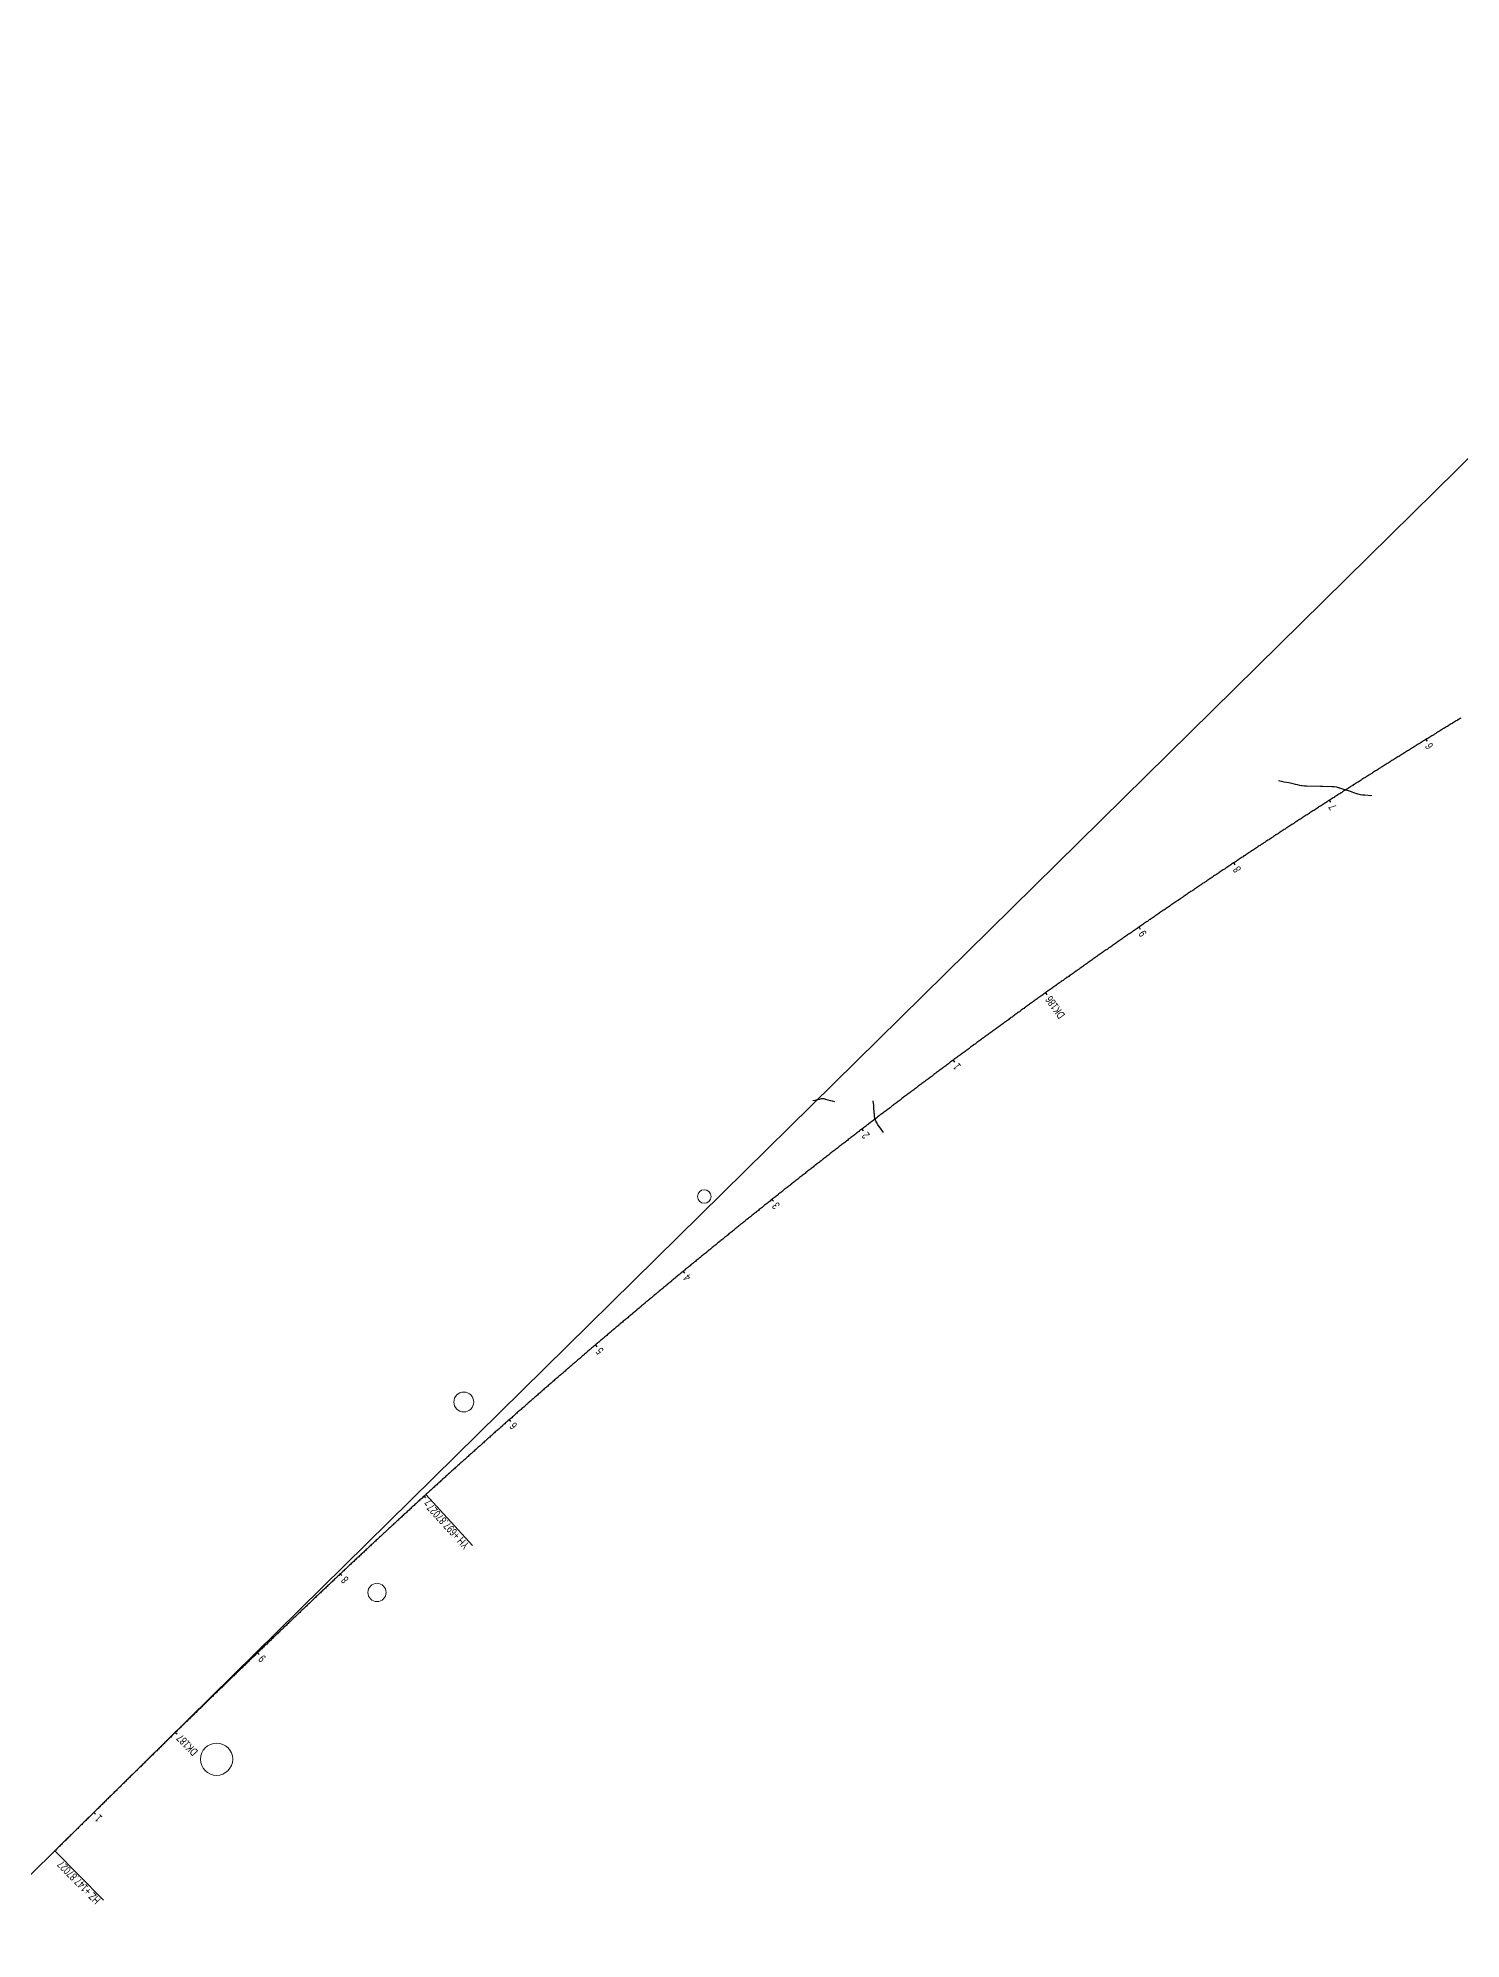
# Model space of a CAD drawing. Header units: millimetres. Extents: x 497834 to 621495, y 3353175 to 3430424.
# Drawn here: x 507447 to 508692, y 3361577 to 3363240 of the extents above; entities that cross this region are included whole.
import ezdxf

# ---------------------------------------------------------------- set-up
doc = ezdxf.new("R2010")
doc.units = ezdxf.units.MM
for name, color, linetype in [('DK改路中线', 7, 'Continuous'), ('dl6', 7, 'Continuous'), ('房屋圆', 7, 'Continuous'), ('沪乍杭打线-0.0-200.8段-施工系转设计系成果-2000坐标系-左线_中线_交点', 7, 'Continuous'), ('沪乍杭打线-0.0-200.8段-施工系转设计系成果-2000坐标系-左线_五大桩', 7, 'Continuous'), ('沪乍杭打线-0.0-200.8段-施工系转设计系成果-2000坐标系-左线_里程', 7, 'Continuous')]:
    doc.layers.add(name, color=color, linetype=linetype)
doc.styles.add('PM_LC', font='slromans.shx', dxfattribs={"width": 0.75, "bigfont": 'hztxt.shx'})
doc.styles.add('PM_QX', font='slromans.shx', dxfattribs={"width": 0.75, "bigfont": 'hztxt.shx'})

msp = doc.modelspace()

# ---------------------------------------------------------------- linework, layer by layer
at = {"layer": 'DK改路中线', "color": 3, "linetype": 'Continuous', "ltscale": 2, "flags": 128}
for points in [[(508613.8, 3362577), (508607.8, 3362577.6), (508606.1, 3362577.8, -0.056064), (508605.9, 3362577.8), (508603.9, 3362578.1), (508601.9, 3362578.6), (508601.7, 3362578.7), (508600, 3362579.2), (508598.1, 3362579.8), (508596.2, 3362580.5), (508594.3, 3362581.1), (508588.6, 3362583), (508586.7, 3362583.6), (508585.8, 3362583.9, 0.072462), (508584.8, 3362584.2), (508582.9, 3362584.6), (508580.9, 3362584.9), (508580.1, 3362584.9), (508578.9, 3362584.9), (508570.9, 3362585.2), (508568.9, 3362585.2), (508556.9, 3362585.6), (508555.9, 3362585.6, -0.044891), (508554.9, 3362585.6), (508552.9, 3362585.9), (508552.3, 3362586), (508551, 3362586.3), (508549, 3362586.7), (508547.1, 3362587.1), (508545.1, 3362587.5), (508541.2, 3362588.4), (508539.2, 3362588.8), (508537.3, 3362589.2), (508535.3, 3362589.6), (508533.4, 3362590), (508532.3, 3362590.2)], [(508144.1, 3362309.4), (508142.2, 3362309.9), (508140.3, 3362310.4), (508138.4, 3362311), (508136.4, 3362311.5), (508136.1, 3362311.6, 0.120936), (508134.5, 3362311.9), (508132.5, 3362311.9), (508131.3, 3362311.7), (508130.5, 3362311.5), (508126.6, 3362310.7), (508124.9, 3362310.3)], [(508186.8, 3362282.6), (508183.3, 3362287.5), (508182.2, 3362289.1), (508181.6, 3362290, -0.134872), (508181.1, 3362290.8), (508180.1, 3362292.5), (508179.4, 3362294.4), (508179, 3362296.3), (508178.9, 3362297.4), (508178.8, 3362298.3), (508178.6, 3362300.3), (508178.3, 3362304.3), (508178.2, 3362306.3), (508178, 3362308.3), (508177.8, 3362310.3), (508177.8, 3362310.4)]]:
    msp.add_lwpolyline(points, format="xyb", dxfattribs=at)
at = {"layer": 'dl6', "color": 3, "linetype": 'Continuous', "ltscale": 2, "flags": 128}
msp.add_lwpolyline([(508691.9, 3362645.2), (508691.1, 3362644.7), (508690.2, 3362644.2), (508689.4, 3362643.7), (508688.5, 3362643.2), (508688.5, 3362643.1), (508687.7, 3362642.6), (508686.8, 3362642.1), (508686, 3362641.6), (508685.1, 3362641.1), (508684.3, 3362640.6), (508684.2, 3362640.5), (508683.4, 3362640), (508682.6, 3362639.5), (508681.7, 3362639), (508680.8, 3362638.5), (508680, 3362637.9), (508679.9, 3362637.9), (508679.1, 3362637.4), (508678.3, 3362636.9), (508677.4, 3362636.4), (508676.6, 3362635.9), (508675.7, 3362635.3), (508675.7, 3362635.3), (508674.9, 3362634.8), (508674, 3362634.3), (508673.2, 3362633.8), (508672.3, 3362633.2), (508671.5, 3362632.7), (508671.4, 3362632.7), (508670.6, 3362632.2), (508669.8, 3362631.7), (508668.9, 3362631.1), (508668.1, 3362630.6), (508667.2, 3362630.1), (508667.2, 3362630), (508666.4, 3362629.6), (508665.5, 3362629), (508664.7, 3362628.5), (508663.8, 3362628), (508663, 3362627.5), (508662.9, 3362627.4), (508662.1, 3362626.9), (508661.3, 3362626.4), (508660.4, 3362625.9), (508659.6, 3362625.4), (508658.7, 3362624.8), (508658.6, 3362624.8), (508657.9, 3362624.3), (508657, 3362623.8), (508656.2, 3362623.3), (508655.3, 3362622.7), (508654.5, 3362622.2), (508654.4, 3362622.2), (508653.6, 3362621.7), (508652.8, 3362621.1), (508651.9, 3362620.6), (508651.1, 3362620.1), (508650.2, 3362619.6), (508650.1, 3362619.5), (508649.4, 3362619), (508648.5, 3362618.5), (508647.7, 3362618), (508646.8, 3362617.4), (508646, 3362616.9), (508645.9, 3362616.9), (508645.1, 3362616.4), (508644.3, 3362615.9), (508643.4, 3362615.3), (508642.6, 3362614.8), (508641.7, 3362614.3), (508641.7, 3362614.2), (508640.9, 3362613.7), (508640, 3362613.2), (508639.2, 3362612.7), (508638.3, 3362612.2), (508637.5, 3362611.6), (508637.4, 3362611.6), (508636.6, 3362611.1), (508635.8, 3362610.6), (508634.9, 3362610), (508634.1, 3362609.5), (508633.2, 3362609), (508633.2, 3362608.9), (508632.4, 3362608.4), (508631.5, 3362607.9), (508630.7, 3362607.4), (508629.9, 3362606.9), (508629, 3362606.3), (508628.9, 3362606.3), (508628.2, 3362605.8), (508627.3, 3362605.3), (508626.5, 3362604.7), (508625.6, 3362604.2), (508624.8, 3362603.7), (508624.7, 3362603.6), (508623.9, 3362603.1), (508623.1, 3362602.6), (508622.2, 3362602.1), (508621.4, 3362601.5), (508620.5, 3362601), (508620.5, 3362601), (508619.7, 3362600.5), (508618.8, 3362599.9), (508618, 3362599.4), (508617.2, 3362598.9), (508616.3, 3362598.3), (508616.2, 3362598.3), (508615.5, 3362597.8), (508614.6, 3362597.3), (508613.8, 3362596.7), (508612.9, 3362596.2), (508612.1, 3362595.7), (508612, 3362595.6), (508611.2, 3362595.1), (508610.4, 3362594.6), (508609.5, 3362594.1), (508608.7, 3362593.5), (508607.9, 3362593), (508607.8, 3362593), (508607, 3362592.5), (508606.2, 3362591.9), (508605.3, 3362591.4), (508604.5, 3362590.9), (508603.6, 3362590.3), (508603.6, 3362590.3), (508602.8, 3362589.8), (508601.9, 3362589.2), (508601.1, 3362588.7), (508600.3, 3362588.2), (508599.4, 3362587.6), (508599.3, 3362587.6), (508598.6, 3362587.1), (508597.7, 3362586.6), (508596.9, 3362586), (508596, 3362585.5), (508595.2, 3362585), (508595.1, 3362584.9), (508594.3, 3362584.4), (508593.5, 3362583.9), (508592.7, 3362583.3), (508591.8, 3362582.8), (508591, 3362582.3), (508590.9, 3362582.2), (508590.1, 3362581.7), (508589.3, 3362581.2), (508588.4, 3362580.7), (508587.6, 3362580.1), (508586.8, 3362579.6), (508586.7, 3362579.5), (508585.9, 3362579), (508585.1, 3362578.5), (508584.2, 3362578), (508583.4, 3362577.4), (508582.5, 3362576.9), (508582.5, 3362576.8), (508581.7, 3362576.3), (508580.9, 3362575.8), (508580, 3362575.3), (508579.2, 3362574.7), (508578.3, 3362574.2), (508578.3, 3362574.1), (508577.5, 3362573.6), (508576.7, 3362573.1), (508575.8, 3362572.6), (508575, 3362572), (508574.1, 3362571.5), (508574.1, 3362571.4), (508573.3, 3362570.9), (508572.4, 3362570.4), (508571.6, 3362569.9), (508570.8, 3362569.3), (508569.9, 3362568.8), (508569.9, 3362568.7), (508569.1, 3362568.2), (508568.2, 3362567.7), (508567.4, 3362567.2), (508566.6, 3362566.6), (508565.7, 3362566.1), (508565.7, 3362566), (508564.9, 3362565.5), (508564, 3362565), (508563.2, 3362564.4), (508562.4, 3362563.9), (508561.5, 3362563.4), (508561.5, 3362563.3), (508560.7, 3362562.8), (508559.8, 3362562.3), (508559, 3362561.7), (508558.2, 3362561.2), (508557.3, 3362560.6), (508557.3, 3362560.6), (508556.5, 3362560.1), (508555.6, 3362559.6), (508554.8, 3362559), (508554, 3362558.5), (508553.1, 3362557.9), (508553.1, 3362557.9), (508552.3, 3362557.4), (508551.4, 3362556.8), (508550.6, 3362556.3), (508549.8, 3362555.7), (508548.9, 3362555.2), (508548.9, 3362555.2), (508548.1, 3362554.7), (508547.3, 3362554.1), (508546.4, 3362553.6), (508545.6, 3362553), (508544.7, 3362552.5), (508544.7, 3362552.4), (508543.9, 3362551.9), (508543.1, 3362551.4), (508542.2, 3362550.8), (508541.4, 3362550.3), (508540.6, 3362549.7), (508540.5, 3362549.7), (508539.7, 3362549.2), (508538.9, 3362548.7), (508538, 3362548.1), (508537.2, 3362547.6), (508536.4, 3362547), (508536.3, 3362547), (508535.5, 3362546.5), (508534.7, 3362545.9), (508533.9, 3362545.4), (508533, 3362544.8), (508532.2, 3362544.3), (508532.1, 3362544.2), (508531.3, 3362543.7), (508530.5, 3362543.2), (508529.7, 3362542.6), (508528.8, 3362542.1), (508528, 3362541.5), (508527.9, 3362541.5), (508527.2, 3362541), (508526.3, 3362540.4), (508525.5, 3362539.9), (508524.7, 3362539.3), (508523.8, 3362538.8), (508523.8, 3362538.7), (508523, 3362538.2), (508522.1, 3362537.7), (508521.3, 3362537.1), (508520.5, 3362536.6), (508519.6, 3362536), (508519.6, 3362536), (508518.8, 3362535.5), (508518, 3362534.9), (508517.1, 3362534.4), (508516.3, 3362533.8), (508515.5, 3362533.3), (508515.4, 3362533.3), (508514.6, 3362532.7), (508513.8, 3362532.2), (508513, 3362531.6), (508512.1, 3362531.1), (508511.3, 3362530.5), (508511.2, 3362530.5), (508510.5, 3362530), (508509.6, 3362529.4), (508508.8, 3362528.9), (508508, 3362528.3), (508507.1, 3362527.8), (508507.1, 3362527.7), (508506.3, 3362527.2), (508505.5, 3362526.7), (508504.6, 3362526.1), (508503.8, 3362525.6), (508503, 3362525), (508502.9, 3362525), (508502.1, 3362524.5), (508501.3, 3362523.9), (508500.5, 3362523.4), (508499.6, 3362522.8), (508498.8, 3362522.3), (508498.7, 3362522.2), (508498, 3362521.7), (508497.1, 3362521.1), (508496.3, 3362520.6), (508495.5, 3362520), (508494.6, 3362519.5), (508494.6, 3362519.4), (508493.8, 3362518.9), (508493, 3362518.4), (508492.1, 3362517.8), (508491.3, 3362517.3), (508490.5, 3362516.7), (508490.4, 3362516.7), (508489.6, 3362516.2), (508488.8, 3362515.6), (508488, 3362515), (508487.1, 3362514.5), (508486.3, 3362513.9), (508486.2, 3362513.9), (508485.5, 3362513.4), (508484.6, 3362512.8), (508483.8, 3362512.3), (508483, 3362511.7), (508482.1, 3362511.2), (508482.1, 3362511.1), (508481.3, 3362510.6), (508480.5, 3362510), (508479.7, 3362509.5), (508478.8, 3362508.9), (508478, 3362508.4), (508477.9, 3362508.3), (508477.2, 3362507.8), (508476.3, 3362507.3), (508475.5, 3362506.7), (508474.7, 3362506.1), (508473.8, 3362505.6), (508473.8, 3362505.5), (508473, 3362505), (508472.2, 3362504.5), (508471.4, 3362503.9), (508470.5, 3362503.4), (508469.7, 3362502.8), (508469.6, 3362502.8), (508468.9, 3362502.2), (508468, 3362501.7), (508467.2, 3362501.1), (508466.4, 3362500.6), (508465.5, 3362500), (508465.5, 3362500), (508464.7, 3362499.4), (508463.9, 3362498.9), (508463.1, 3362498.3), (508462.2, 3362497.8), (508461.4, 3362497.2), (508461.3, 3362497.2), (508460.6, 3362496.6), (508459.7, 3362496.1), (508458.9, 3362495.5), (508458.1, 3362495), (508457.3, 3362494.4), (508457.2, 3362494.4), (508456.4, 3362493.8), (508455.6, 3362493.3), (508454.8, 3362492.7), (508453.9, 3362492.2), (508453.1, 3362491.6), (508453.1, 3362491.6), (508452.3, 3362491), (508451.5, 3362490.5), (508450.6, 3362489.9), (508449.8, 3362489.4), (508449, 3362488.8), (508448.9, 3362488.8), (508448.2, 3362488.2), (508447.3, 3362487.7), (508446.5, 3362487.1), (508445.7, 3362486.5), (508444.8, 3362486), (508444.8, 3362485.9), (508444, 3362485.4), (508443.2, 3362484.9), (508442.4, 3362484.3), (508441.5, 3362483.7), (508440.7, 3362483.2), (508440.7, 3362483.1), (508439.9, 3362482.6), (508439.1, 3362482), (508438.2, 3362481.5), (508437.4, 3362480.9), (508436.6, 3362480.4), (508436.5, 3362480.3), (508435.8, 3362479.8), (508434.9, 3362479.2), (508434.1, 3362478.7), (508433.3, 3362478.1), (508432.5, 3362477.5), (508432.4, 3362477.5), (508431.6, 3362477), (508430.8, 3362476.4), (508430, 3362475.8), (508429.2, 3362475.3), (508428.3, 3362474.7), (508428.3, 3362474.7), (508427.5, 3362474.1), (508426.7, 3362473.6), (508425.9, 3362473), (508425, 3362472.4), (508424.2, 3362471.9), (508424.1, 3362471.8), (508423.4, 3362471.3), (508422.6, 3362470.7), (508421.7, 3362470.2), (508420.9, 3362469.6), (508420.1, 3362469), (508420, 3362469), (508419.3, 3362468.5), (508418.4, 3362467.9), (508417.6, 3362467.3), (508416.8, 3362466.8), (508416, 3362466.2), (508415.9, 3362466.2), (508415.1, 3362465.6), (508414.3, 3362465.1), (508413.5, 3362464.5), (508412.7, 3362463.9), (508411.9, 3362463.4), (508411.8, 3362463.3), (508411, 3362462.8), (508410.2, 3362462.2), (508409.4, 3362461.7), (508408.6, 3362461.1), (508407.7, 3362460.5), (508407.7, 3362460.5), (508406.9, 3362460), (508406.1, 3362459.4), (508405.3, 3362458.8), (508404.5, 3362458.3), (508403.6, 3362457.7), (508403.6, 3362457.6), (508402.8, 3362457.1), (508402, 3362456.5), (508401.2, 3362456), (508400.3, 3362455.4), (508399.5, 3362454.8), (508399.5, 3362454.8), (508398.7, 3362454.3), (508397.9, 3362453.7), (508397.1, 3362453.1), (508396.2, 3362452.6), (508395.4, 3362452), (508395.4, 3362451.9), (508394.6, 3362451.4), (508393.8, 3362450.8), (508393, 3362450.3), (508392.1, 3362449.7), (508391.3, 3362449.1), (508391.2, 3362449.1), (508390.5, 3362448.6), (508389.7, 3362448), (508388.9, 3362447.4), (508388, 3362446.8), (508387.2, 3362446.3), (508387.1, 3362446.2), (508386.4, 3362445.7), (508385.6, 3362445.1), (508384.8, 3362444.5), (508383.9, 3362444), (508383.1, 3362443.4), (508383, 3362443.4), (508382.3, 3362442.8), (508381.5, 3362442.3), (508380.7, 3362441.7), (508379.8, 3362441.1), (508379, 3362440.5), (508379, 3362440.5), (508378.2, 3362440), (508377.4, 3362439.4), (508376.6, 3362438.8), (508375.7, 3362438.2), (508374.9, 3362437.7), (508374.9, 3362437.6), (508374.1, 3362437.1), (508373.3, 3362436.5), (508372.5, 3362435.9), (508371.6, 3362435.4), (508370.8, 3362434.8), (508370.8, 3362434.7), (508370, 3362434.2), (508369.2, 3362433.6), (508368.4, 3362433.1), (508367.6, 3362432.5), (508366.7, 3362431.9), (508366.7, 3362431.9), (508365.9, 3362431.3), (508365.1, 3362430.8), (508364.3, 3362430.2), (508363.5, 3362429.6), (508362.7, 3362429), (508362.6, 3362429), (508361.8, 3362428.5), (508361, 3362427.9), (508360.2, 3362427.3), (508359.4, 3362426.7), (508358.6, 3362426.1), (508358.5, 3362426.1), (508357.8, 3362425.6), (508356.9, 3362425), (508356.1, 3362424.4), (508355.3, 3362423.8), (508354.5, 3362423.3), (508354.4, 3362423.2), (508353.7, 3362422.7), (508352.9, 3362422.1), (508352, 3362421.5), (508351.2, 3362420.9), (508350.4, 3362420.4), (508350.3, 3362420.3), (508349.6, 3362419.8), (508348.8, 3362419.2), (508348, 3362418.6), (508347.1, 3362418.1), (508346.3, 3362417.5), (508346.3, 3362417.4), (508345.5, 3362416.9), (508344.7, 3362416.3), (508343.9, 3362415.7), (508343.1, 3362415.2), (508342.3, 3362414.6), (508342.2, 3362414.5), (508341.4, 3362414), (508340.6, 3362413.4), (508339.8, 3362412.8), (508339, 3362412.3), (508338.2, 3362411.7), (508338.1, 3362411.6), (508337.4, 3362411.1), (508336.6, 3362410.5), (508335.7, 3362409.9), (508334.9, 3362409.4), (508334.1, 3362408.8), (508334.1, 3362408.7), (508333.3, 3362408.2), (508332.5, 3362407.6), (508331.7, 3362407), (508330.9, 3362406.4), (508330, 3362405.9), (508330, 3362405.8), (508329.2, 3362405.3), (508328.4, 3362404.7), (508327.6, 3362404.1), (508326.8, 3362403.5), (508326, 3362403), (508325.9, 3362402.9), (508325.2, 3362402.4), (508324.4, 3362401.8), (508323.5, 3362401.2), (508322.7, 3362400.6), (508321.9, 3362400), (508321.9, 3362400), (508321.1, 3362399.5), (508320.3, 3362398.9), (508319.5, 3362398.3), (508318.7, 3362397.7), (508317.9, 3362397.1), (508317.8, 3362397.1), (508317, 3362396.5), (508316.2, 3362395.9), (508315.4, 3362395.4), (508314.6, 3362394.8), (508313.8, 3362394.2), (508313.7, 3362394.2), (508313, 3362393.6), (508312.2, 3362393), (508311.4, 3362392.4), (508310.6, 3362391.9), (508309.7, 3362391.3), (508309.7, 3362391.2), (508308.9, 3362390.7), (508308.1, 3362390.1), (508307.3, 3362389.5), (508306.5, 3362388.9), (508305.7, 3362388.3), (508305.6, 3362388.3), (508304.9, 3362387.8), (508304.1, 3362387.2), (508303.3, 3362386.6), (508302.5, 3362386), (508301.6, 3362385.4), (508301.6, 3362385.4), (508300.8, 3362384.8), (508300, 3362384.2), (508299.2, 3362383.6), (508298.4, 3362383.1), (508297.6, 3362382.5), (508297.5, 3362382.4), (508296.8, 3362381.9), (508296, 3362381.3), (508295.2, 3362380.7), (508294.4, 3362380.1), (508293.6, 3362379.5), (508293.5, 3362379.5), (508292.7, 3362378.9), (508291.9, 3362378.4), (508291.1, 3362377.8), (508290.3, 3362377.2), (508289.5, 3362376.6), (508289.4, 3362376.5), (508288.7, 3362376), (508287.9, 3362375.4), (508287.1, 3362374.8), (508286.3, 3362374.2), (508285.5, 3362373.6), (508285.4, 3362373.6), (508284.7, 3362373.1), (508283.9, 3362372.5), (508283, 3362371.9), (508282.2, 3362371.3), (508281.4, 3362370.7), (508281.4, 3362370.7), (508280.6, 3362370.1), (508279.8, 3362369.5), (508279, 3362368.9), (508278.2, 3362368.3), (508277.4, 3362367.7), (508277.3, 3362367.7), (508276.6, 3362367.2), (508275.8, 3362366.6), (508275, 3362366), (508274.2, 3362365.4), (508273.4, 3362364.8), (508273.3, 3362364.7), (508272.6, 3362364.2), (508271.8, 3362363.6), (508270.9, 3362363), (508270.1, 3362362.4), (508269.3, 3362361.8), (508269.3, 3362361.8), (508268.5, 3362361.2), (508267.7, 3362360.6), (508266.9, 3362360), (508266.1, 3362359.5), (508265.3, 3362358.9), (508265.2, 3362358.8), (508264.5, 3362358.3), (508263.7, 3362357.7), (508262.9, 3362357.1), (508262.1, 3362356.5), (508261.3, 3362355.9), (508261.2, 3362355.9), (508260.5, 3362355.3), (508259.7, 3362354.7), (508258.9, 3362354.1), (508258.1, 3362353.5), (508257.3, 3362352.9), (508257.2, 3362352.9), (508256.5, 3362352.3), (508255.7, 3362351.7), (508254.8, 3362351.1), (508254, 3362350.5), (508253.2, 3362350), (508253.2, 3362349.9), (508252.4, 3362349.4), (508251.6, 3362348.8), (508250.8, 3362348.2), (508250, 3362347.6), (508249.2, 3362347), (508249.2, 3362346.9), (508248.4, 3362346.4), (508247.6, 3362345.8), (508246.8, 3362345.2), (508246, 3362344.6), (508245.2, 3362344), (508245.1, 3362344), (508244.4, 3362343.4), (508243.6, 3362342.8), (508242.8, 3362342.2), (508242, 3362341.6), (508241.2, 3362341), (508241.1, 3362341), (508240.4, 3362340.4), (508239.6, 3362339.8), (508238.8, 3362339.2), (508238, 3362338.6), (508237.2, 3362338), (508237.1, 3362338), (508236.4, 3362337.4), (508235.6, 3362336.8), (508234.8, 3362336.2), (508234, 3362335.6), (508233.2, 3362335), (508233.1, 3362335), (508232.4, 3362334.4), (508231.6, 3362333.8), (508230.8, 3362333.2), (508230, 3362332.6), (508229.2, 3362332), (508229.1, 3362332), (508228.4, 3362331.4), (508227.6, 3362330.8), (508226.8, 3362330.2), (508226, 3362329.6), (508225.2, 3362329), (508225.1, 3362329), (508224.4, 3362328.4), (508223.6, 3362327.8), (508222.8, 3362327.2), (508222, 3362326.6), (508221.2, 3362326), (508221.1, 3362326), (508220.4, 3362325.4), (508219.6, 3362324.8), (508218.8, 3362324.2), (508218, 3362323.6), (508217.2, 3362323), (508217.1, 3362323), (508216.4, 3362322.4), (508215.6, 3362321.8), (508214.8, 3362321.2), (508214, 3362320.6), (508213.2, 3362320), (508213.1, 3362320), (508212.4, 3362319.4), (508211.6, 3362318.8), (508210.8, 3362318.2), (508210, 3362317.6), (508209.2, 3362317), (508209.1, 3362317), (508208.4, 3362316.4), (508207.6, 3362315.8), (508206.8, 3362315.2), (508206, 3362314.6), (508205.2, 3362314), (508205.1, 3362314), (508204.4, 3362313.4), (508203.6, 3362312.8), (508202.8, 3362312.2), (508202, 3362311.6), (508201.2, 3362311), (508201.2, 3362310.9), (508200.4, 3362310.4), (508199.6, 3362309.8), (508198.8, 3362309.2), (508198, 3362308.6), (508197.2, 3362308), (508197.2, 3362307.9), (508196.4, 3362307.4), (508195.6, 3362306.8), (508194.8, 3362306.2), (508194, 3362305.6), (508193.2, 3362304.9), (508193.2, 3362304.9), (508192.5, 3362304.3), (508191.7, 3362303.7), (508190.9, 3362303.1), (508190.1, 3362302.5), (508189.3, 3362301.9), (508189.2, 3362301.9), (508188.5, 3362301.3), (508187.7, 3362300.7), (508186.9, 3362300.1), (508186.1, 3362299.5), (508185.3, 3362298.9), (508185.2, 3362298.8), (508184.5, 3362298.3), (508183.7, 3362297.7), (508182.9, 3362297.1), (508182.1, 3362296.5), (508181.3, 3362295.9), (508181.3, 3362295.8), (508180.5, 3362295.2), (508179.7, 3362294.6), (508178.9, 3362294), (508178.1, 3362293.4), (508177.3, 3362292.8), (508177.3, 3362292.8), (508176.6, 3362292.2), (508175.8, 3362291.6), (508175, 3362291), (508174.2, 3362290.4), (508173.4, 3362289.8), (508173.3, 3362289.7), (508172.6, 3362289.2), (508171.8, 3362288.6), (508171, 3362287.9), (508170.2, 3362287.3), (508169.4, 3362286.7), (508169.4, 3362286.7), (508168.6, 3362286.1), (508167.8, 3362285.5), (508167, 3362284.9), (508166.2, 3362284.3), (508165.4, 3362283.7), (508165.4, 3362283.6), (508164.7, 3362283.1), (508163.9, 3362282.5), (508163.1, 3362281.9), (508162.3, 3362281.2), (508161.5, 3362280.6), (508161.4, 3362280.6), (508160.7, 3362280), (508159.9, 3362279.4), (508159.1, 3362278.8), (508158.3, 3362278.2), (508157.5, 3362277.6), (508157.5, 3362277.5), (508156.7, 3362277), (508155.9, 3362276.4), (508155.2, 3362275.7), (508154.4, 3362275.1), (508153.6, 3362274.5), (508153.5, 3362274.5), (508152.8, 3362273.9), (508152, 3362273.3), (508151.2, 3362272.7), (508150.4, 3362272.1), (508149.6, 3362271.5), (508149.6, 3362271.4), (508148.8, 3362270.8), (508148, 3362270.2), (508147.2, 3362269.6), (508146.5, 3362269), (508145.7, 3362268.4), (508145.6, 3362268.3), (508144.9, 3362267.8), (508144.1, 3362267.2), (508143.3, 3362266.6), (508142.5, 3362265.9), (508141.7, 3362265.3), (508141.7, 3362265.3), (508140.9, 3362264.7), (508140.1, 3362264.1), (508139.4, 3362263.5), (508138.6, 3362262.9), (508137.8, 3362262.3), (508137.7, 3362262.2), (508137, 3362261.6), (508136.2, 3362261), (508135.4, 3362260.4), (508134.6, 3362259.8), (508133.8, 3362259.2), (508133.8, 3362259.1), (508133, 3362258.6), (508132.3, 3362257.9), (508131.5, 3362257.3), (508130.7, 3362256.7), (508129.9, 3362256.1), (508129.8, 3362256.1), (508129.1, 3362255.5), (508128.3, 3362254.9), (508127.5, 3362254.3), (508126.7, 3362253.6), (508126, 3362253), (508125.9, 3362253), (508125.2, 3362252.4), (508124.4, 3362251.8), (508123.6, 3362251.2), (508122.8, 3362250.6), (508122, 3362249.9), (508122, 3362249.9), (508121.2, 3362249.3), (508120.4, 3362248.7), (508119.7, 3362248.1), (508118.9, 3362247.5), (508118.1, 3362246.8), (508118, 3362246.8), (508117.3, 3362246.2), (508116.5, 3362245.6), (508115.7, 3362245), (508114.9, 3362244.4), (508114.2, 3362243.8), (508114.1, 3362243.7), (508113.4, 3362243.1), (508112.6, 3362242.5), (508111.8, 3362241.9), (508111, 3362241.3), (508110.2, 3362240.7), (508110.2, 3362240.6), (508109.4, 3362240), (508108.7, 3362239.4), (508107.9, 3362238.8), (508107.1, 3362238.2), (508106.3, 3362237.6), (508106.2, 3362237.5), (508105.5, 3362236.9), (508104.7, 3362236.3), (508103.9, 3362235.7), (508103.2, 3362235.1), (508102.4, 3362234.5), (508102.3, 3362234.4), (508101.6, 3362233.8), (508100.8, 3362233.2), (508100, 3362232.6), (508099.2, 3362232), (508098.5, 3362231.4), (508098.4, 3362231.3), (508097.7, 3362230.7), (508096.9, 3362230.1), (508096.1, 3362229.5), (508095.3, 3362228.9), (508094.5, 3362228.3), (508094.5, 3362228.2), (508093.8, 3362227.6), (508093, 3362227), (508092.2, 3362226.4), (508091.4, 3362225.8), (508090.6, 3362225.1), (508090.6, 3362225.1), (508089.8, 3362224.5), (508089.1, 3362223.9), (508088.3, 3362223.3), (508087.5, 3362222.6), (508086.7, 3362222), (508086.7, 3362222), (508085.9, 3362221.4), (508085.2, 3362220.8), (508084.4, 3362220.2), (508083.6, 3362219.5), (508082.8, 3362218.9), (508082.8, 3362218.9), (508082, 3362218.3), (508081.2, 3362217.7), (508080.5, 3362217), (508079.7, 3362216.4), (508078.9, 3362215.8), (508078.8, 3362215.7), (508078.1, 3362215.2), (508077.3, 3362214.5), (508076.6, 3362213.9), (508075.8, 3362213.3), (508075, 3362212.7), (508074.9, 3362212.6), (508074.2, 3362212), (508073.4, 3362211.4), (508072.7, 3362210.8), (508071.9, 3362210.2), (508071.1, 3362209.5), (508071, 3362209.5), (508070.3, 3362208.9), (508069.5, 3362208.3), (508068.8, 3362207.7), (508068, 3362207), (508067.2, 3362206.4), (508067.1, 3362206.4), (508066.4, 3362205.8), (508065.6, 3362205.1), (508064.9, 3362204.5), (508064.1, 3362203.9), (508063.3, 3362203.3), (508063.2, 3362203.2), (508062.5, 3362202.6), (508061.7, 3362202), (508061, 3362201.4), (508060.2, 3362200.8), (508059.4, 3362200.1), (508059.4, 3362200.1), (508058.6, 3362199.5), (508057.9, 3362198.9), (508057.1, 3362198.2), (508056.3, 3362197.6), (508055.5, 3362197), (508055.5, 3362196.9), (508054.7, 3362196.4), (508054, 3362195.7), (508053.2, 3362195.1), (508052.4, 3362194.5), (508051.6, 3362193.8), (508051.6, 3362193.8), (508050.9, 3362193.2), (508050.1, 3362192.6), (508049.3, 3362192), (508048.5, 3362191.3), (508047.8, 3362190.7), (508047.7, 3362190.7), (508047, 3362190.1), (508046.2, 3362189.4), (508045.4, 3362188.8), (508044.6, 3362188.2), (508043.9, 3362187.5), (508043.8, 3362187.5), (508043.1, 3362186.9), (508042.3, 3362186.3), (508041.5, 3362185.7), (508040.8, 3362185), (508040, 3362184.4), (508039.9, 3362184.3), (508039.2, 3362183.8), (508038.4, 3362183.1), (508037.7, 3362182.5), (508036.9, 3362181.9), (508036.1, 3362181.2), (508036.1, 3362181.2), (508035.3, 3362180.6), (508034.6, 3362180), (508033.8, 3362179.3), (508033, 3362178.7), (508032.2, 3362178.1), (508032.2, 3362178), (508031.5, 3362177.4), (508030.7, 3362176.8), (508029.9, 3362176.2), (508029.1, 3362175.5), (508028.4, 3362174.9), (508028.3, 3362174.9), (508027.6, 3362174.3), (508026.8, 3362173.6), (508026, 3362173), (508025.3, 3362172.4), (508024.5, 3362171.7), (508024.4, 3362171.7), (508023.7, 3362171.1), (508023, 3362170.5), (508022.2, 3362169.8), (508021.4, 3362169.2), (508020.6, 3362168.6), (508020.6, 3362168.5), (508019.9, 3362167.9), (508019.1, 3362167.3), (508018.3, 3362166.7), (508017.5, 3362166), (508016.8, 3362165.4), (508016.7, 3362165.4), (508016, 3362164.8), (508015.2, 3362164.1), (508014.5, 3362163.5), (508013.7, 3362162.9), (508012.9, 3362162.2), (508012.8, 3362162.2), (508012.1, 3362161.6), (508011.4, 3362160.9), (508010.6, 3362160.3), (508009.8, 3362159.7), (508009, 3362159), (508009, 3362159), (508008.3, 3362158.4), (508007.5, 3362157.8), (508006.7, 3362157.1), (508006, 3362156.5), (508005.2, 3362155.9), (508005.1, 3362155.8), (508004.4, 3362155.2), (508003.7, 3362154.6), (508002.9, 3362153.9), (508002.1, 3362153.3), (508001.3, 3362152.7), (508001.3, 3362152.6), (508000.6, 3362152), (507999.8, 3362151.4), (507999, 3362150.8), (507998.3, 3362150.1), (507997.5, 3362149.5), (507997.4, 3362149.4), (507996.7, 3362148.8), (507996, 3362148.2), (507995.2, 3362147.6), (507994.4, 3362146.9), (507993.6, 3362146.3), (507993.6, 3362146.2), (507992.9, 3362145.6), (507992.1, 3362145), (507991.3, 3362144.4), (507990.6, 3362143.7), (507989.8, 3362143.1), (507989.7, 3362143), (507989, 3362142.5), (507988.3, 3362141.8), (507987.5, 3362141.2), (507986.7, 3362140.5), (507986, 3362139.9), (507985.9, 3362139.8), (507985.2, 3362139.3), (507984.4, 3362138.6), (507983.7, 3362138), (507982.9, 3362137.3), (507982.1, 3362136.7), (507982.1, 3362136.6), (507981.3, 3362136), (507980.6, 3362135.4), (507979.8, 3362134.8), (507979, 3362134.1), (507978.3, 3362133.5), (507978.2, 3362133.4), (507977.5, 3362132.8), (507976.7, 3362132.2), (507976, 3362131.6), (507975.2, 3362130.9), (507974.4, 3362130.3), (507974.4, 3362130.2), (507973.7, 3362129.6), (507972.9, 3362129), (507972.1, 3362128.3), (507971.4, 3362127.7), (507970.6, 3362127.1), (507970.6, 3362127), (507969.8, 3362126.4), (507969.1, 3362125.8), (507968.3, 3362125.1), (507967.6, 3362124.5), (507966.8, 3362123.8), (507966.7, 3362123.8), (507966, 3362123.2), (507965.3, 3362122.6), (507964.5, 3362121.9), (507963.7, 3362121.3), (507963, 3362120.6), (507962.9, 3362120.6), (507962.2, 3362120), (507961.4, 3362119.3), (507960.7, 3362118.7), (507959.9, 3362118), (507959.1, 3362117.4), (507959.1, 3362117.4), (507958.4, 3362116.8), (507957.6, 3362116.1), (507956.8, 3362115.5), (507956.1, 3362114.8), (507955.3, 3362114.2), (507955.3, 3362114.1), (507954.6, 3362113.5), (507953.8, 3362112.9), (507953, 3362112.2), (507952.3, 3362111.6), (507951.5, 3362110.9), (507951.4, 3362110.9), (507950.7, 3362110.3), (507950, 3362109.7), (507949.2, 3362109), (507948.4, 3362108.4), (507947.7, 3362107.7), (507947.6, 3362107.7), (507946.9, 3362107.1), (507946.2, 3362106.4), (507945.4, 3362105.8), (507944.6, 3362105.1), (507943.9, 3362104.5), (507943.8, 3362104.4), (507943.1, 3362103.8), (507942.4, 3362103.2), (507941.6, 3362102.5), (507940.8, 3362101.9), (507940.1, 3362101.2), (507940, 3362101.2), (507939.3, 3362100.6), (507938.5, 3362099.9), (507937.8, 3362099.3), (507937, 3362098.6), (507936.3, 3362098), (507936.2, 3362097.9), (507935.5, 3362097.3), (507934.7, 3362096.7), (507934, 3362096), (507933.2, 3362095.4), (507932.5, 3362094.8), (507932.4, 3362094.7), (507931.7, 3362094.1), (507930.9, 3362093.5), (507930.2, 3362092.8), (507929.4, 3362092.2), (507928.7, 3362091.5), (507928.6, 3362091.5), (507927.9, 3362090.9), (507927.1, 3362090.2), (507926.4, 3362089.6), (507925.6, 3362088.9), (507924.9, 3362088.3), (507924.8, 3362088.2), (507924.1, 3362087.6), (507923.3, 3362086.9), (507922.6, 3362086.3), (507921.8, 3362085.6), (507921.1, 3362085), (507921, 3362084.9), (507920.3, 3362084.3), (507919.5, 3362083.7), (507918.8, 3362083), (507918, 3362082.4), (507917.3, 3362081.7), (507917.2, 3362081.7), (507916.5, 3362081.1), (507915.8, 3362080.4), (507915, 3362079.8), (507914.2, 3362079.1), (507913.5, 3362078.5), (507913.4, 3362078.4), (507912.7, 3362077.8), (507912, 3362077.2), (507911.2, 3362076.5), (507910.4, 3362075.9), (507909.7, 3362075.2), (507909.6, 3362075.2), (507908.9, 3362074.6), (507908.2, 3362073.9), (507907.4, 3362073.3), (507906.7, 3362072.6), (507905.9, 3362071.9), (507905.8, 3362071.9), (507905.1, 3362071.3), (507904.4, 3362070.6), (507903.6, 3362070), (507902.9, 3362069.3), (507902.1, 3362068.7), (507902.1, 3362068.6), (507901.4, 3362068), (507900.6, 3362067.4), (507899.9, 3362066.7), (507899.1, 3362066.1), (507898.3, 3362065.4), (507898.3, 3362065.3), (507897.6, 3362064.7), (507896.8, 3362064.1), (507896.1, 3362063.4), (507895.3, 3362062.8), (507894.6, 3362062.1), (507894.5, 3362062.1), (507893.8, 3362061.5), (507893.1, 3362060.8), (507892.3, 3362060.2), (507891.6, 3362059.5), (507890.8, 3362058.8), (507890.7, 3362058.8), (507890, 3362058.2), (507889.3, 3362057.5), (507888.5, 3362056.9), (507887.8, 3362056.2), (507887, 3362055.6), (507887, 3362055.5), (507886.3, 3362054.9), (507885.5, 3362054.2), (507884.8, 3362053.6), (507884, 3362052.9), (507883.3, 3362052.3), (507883.2, 3362052.2), (507882.5, 3362051.6), (507881.8, 3362051), (507881, 3362050.3), (507880.2, 3362049.6), (507879.5, 3362049), (507879.4, 3362048.9), (507878.7, 3362048.3), (507878, 3362047.7), (507877.2, 3362047), (507876.5, 3362046.3), (507875.7, 3362045.7), (507875.7, 3362045.6), (507875, 3362045), (507874.2, 3362044.4), (507873.5, 3362043.7), (507872.7, 3362043), (507872, 3362042.4), (507871.9, 3362042.3), (507871.2, 3362041.7), (507870.5, 3362041.1), (507869.7, 3362040.4), (507869, 3362039.7), (507868.2, 3362039.1), (507868.2, 3362039), (507867.5, 3362038.4), (507866.7, 3362037.8), (507866, 3362037.1), (507865.2, 3362036.4), (507864.5, 3362035.8), (507864.4, 3362035.7), (507863.7, 3362035.1), (507863, 3362034.5), (507862.2, 3362033.8), (507861.5, 3362033.1), (507860.7, 3362032.5), (507860.7, 3362032.4), (507860, 3362031.8), (507859.2, 3362031.2), (507858.5, 3362030.5), (507857.7, 3362029.8), (507857, 3362029.2), (507856.9, 3362029.1), (507856.2, 3362028.5), (507855.5, 3362027.8), (507854.7, 3362027.2), (507854, 3362026.5), (507853.2, 3362025.9), (507853.2, 3362025.8), (507852.5, 3362025.2), (507851.7, 3362024.5), (507851, 3362023.9), (507850.2, 3362023.2), (507849.5, 3362022.5), (507849.4, 3362022.5), (507848.7, 3362021.9), (507848, 3362021.2), (507847.2, 3362020.6), (507846.5, 3362019.9), (507845.7, 3362019.2), (507845.7, 3362019.2), (507845, 3362018.6), (507844.2, 3362017.9), (507843.5, 3362017.2), (507842.7, 3362016.6), (507842, 3362015.9), (507841.9, 3362015.9), (507841.3, 3362015.2), (507840.5, 3362014.6), (507839.8, 3362013.9), (507839, 3362013.2), (507838.3, 3362012.6), (507838.2, 3362012.5), (507837.5, 3362011.9), (507836.8, 3362011.2), (507836, 3362010.6), (507835.3, 3362009.9), (507834.5, 3362009.2), (507834.5, 3362009.2), (507833.8, 3362008.6), (507833, 3362007.9), (507832.3, 3362007.3), (507831.6, 3362006.6), (507830.8, 3362005.9), (507830.7, 3362005.9), (507830.1, 3362005.3), (507829.3, 3362004.6), (507828.6, 3362003.9), (507827.8, 3362003.2), (507827.1, 3362002.6), (507827, 3362002.5), (507826.3, 3362001.9), (507825.6, 3362001.2), (507824.8, 3362000.6), (507824.1, 3361999.9), (507823.4, 3361999.2), (507823.3, 3361999.2), (507822.6, 3361998.6), (507821.9, 3361997.9), (507821.1, 3361997.2), (507820.4, 3361996.6), (507819.6, 3361995.9), (507819.6, 3361995.9), (507818.9, 3361995.2), (507818.1, 3361994.6), (507817.4, 3361993.9), (507816.7, 3361993.2), (507815.9, 3361992.6), (507815.9, 3361992.5), (507815.2, 3361991.9), (507814.4, 3361991.2), (507813.7, 3361990.6), (507812.9, 3361989.9), (507812.2, 3361989.2), (507812.1, 3361989.2), (507811.5, 3361988.5), (507810.7, 3361987.9), (507810, 3361987.2), (507809.2, 3361986.5), (507808.5, 3361985.9), (507808.4, 3361985.8), (507807.8, 3361985.2), (507807, 3361984.5), (507806.3, 3361983.9), (507805.5, 3361983.2), (507804.8, 3361982.5), (507804.7, 3361982.5), (507804, 3361981.8), (507803.3, 3361981.2), (507802.6, 3361980.5), (507801.8, 3361979.8), (507801.1, 3361979.2), (507801, 3361979.1), (507800.3, 3361978.5), (507799.6, 3361977.8), (507798.9, 3361977.1), (507798.1, 3361976.5), (507797.4, 3361975.8), (507797.3, 3361975.7), (507796.6, 3361975.1), (507795.9, 3361974.4), (507795.2, 3361973.8), (507794.4, 3361973.1), (507793.7, 3361972.4), (507793.6, 3361972.4), (507792.9, 3361971.8), (507792.2, 3361971.1), (507791.5, 3361970.4), (507790.7, 3361969.7), (507790, 3361969.1), (507789.9, 3361969), (507789.2, 3361968.4), (507788.5, 3361967.7), (507787.8, 3361967), (507787, 3361966.4), (507786.4, 3361965.8), (507785.7, 3361965.2), (507785, 3361964.5), (507784.2, 3361963.8), (507783.5, 3361963.1), (507782.8, 3361962.5), (507782, 3361961.8), (507781.3, 3361961.1), (507780.5, 3361960.4), (507779.8, 3361959.8), (507779.1, 3361959.1), (507778.3, 3361958.4), (507777.6, 3361957.7), (507776.9, 3361957.1), (507776.1, 3361956.4), (507775.4, 3361955.7), (507774.6, 3361955), (507773.9, 3361954.4), (507773.2, 3361953.7), (507772.4, 3361953), (507771.7, 3361952.3), (507771, 3361951.7), (507770.2, 3361951), (507769.5, 3361950.3), (507768.8, 3361949.6), (507768, 3361949), (507767.3, 3361948.3), (507766.5, 3361947.6), (507765.8, 3361946.9), (507765.1, 3361946.2), (507764.3, 3361945.6), (507763.6, 3361944.9), (507762.9, 3361944.2), (507762.1, 3361943.5), (507761.4, 3361942.9), (507760.7, 3361942.2), (507759.9, 3361941.5), (507759.2, 3361940.8), (507758.5, 3361940.1), (507757.7, 3361939.5), (507757, 3361938.8), (507756.3, 3361938.1), (507755.5, 3361937.4), (507754.8, 3361936.7), (507754.1, 3361936.1), (507753.3, 3361935.4), (507752.6, 3361934.7), (507751.9, 3361934), (507751.1, 3361933.3), (507750.4, 3361932.7), (507749.7, 3361932), (507748.9, 3361931.3), (507748.2, 3361930.6), (507747.5, 3361929.9), (507746.7, 3361929.3), (507746, 3361928.6), (507745.3, 3361927.9), (507744.5, 3361927.2), (507743.8, 3361926.5), (507743.1, 3361925.9), (507742.3, 3361925.2), (507741.6, 3361924.5), (507740.9, 3361923.8), (507740.1, 3361923.1), (507739.4, 3361922.5), (507738.7, 3361921.8), (507737.9, 3361921.1), (507737.2, 3361920.4), (507736.5, 3361919.7), (507735.7, 3361919), (507735, 3361918.4), (507734.3, 3361917.7), (507733.5, 3361917), (507732.8, 3361916.3), (507732.1, 3361915.6), (507731.4, 3361915), (507730.6, 3361914.3), (507729.9, 3361913.6), (507729.2, 3361912.9), (507728.4, 3361912.2), (507727.7, 3361911.5), (507727, 3361910.9), (507726.2, 3361910.2), (507725.5, 3361909.5), (507724.8, 3361908.8), (507724.1, 3361908.1), (507723.3, 3361907.4), (507722.6, 3361906.8), (507721.9, 3361906.1), (507721.1, 3361905.4), (507720.4, 3361904.7), (507719.7, 3361904), (507718.9, 3361903.3), (507718.2, 3361902.6), (507717.5, 3361902), (507716.8, 3361901.3), (507716, 3361900.6), (507715.3, 3361899.9), (507714.6, 3361899.2), (507713.8, 3361898.5), (507713.1, 3361897.9), (507712.4, 3361897.2), (507711.7, 3361896.5), (507710.9, 3361895.8), (507710.2, 3361895.1), (507709.5, 3361894.4), (507708.7, 3361893.7), (507708, 3361893.1), (507707.3, 3361892.4), (507706.6, 3361891.7), (507705.8, 3361891), (507705.1, 3361890.3), (507704.4, 3361889.6), (507703.7, 3361888.9), (507702.9, 3361888.3), (507702.2, 3361887.6), (507701.5, 3361886.9), (507700.7, 3361886.2), (507700, 3361885.5), (507699.3, 3361884.8), (507698.6, 3361884.1), (507697.8, 3361883.4), (507697.1, 3361882.8), (507696.4, 3361882.1), (507695.7, 3361881.4), (507694.9, 3361880.7), (507694.2, 3361880), (507693.5, 3361879.3), (507692.8, 3361878.6), (507692, 3361877.9), (507691.3, 3361877.3), (507690.6, 3361876.6), (507689.9, 3361875.9), (507689.1, 3361875.2), (507688.4, 3361874.5), (507687.7, 3361873.8), (507687, 3361873.1), (507686.2, 3361872.4), (507685.5, 3361871.7), (507684.8, 3361871.1), (507684.1, 3361870.4), (507683.3, 3361869.7), (507682.6, 3361869), (507681.9, 3361868.3), (507681.2, 3361867.6), (507680.4, 3361866.9), (507679.7, 3361866.2), (507679, 3361865.5), (507678.3, 3361864.9), (507677.5, 3361864.2), (507676.8, 3361863.5), (507676.1, 3361862.8), (507675.4, 3361862.1), (507674.6, 3361861.4), (507673.9, 3361860.7), (507673.2, 3361860), (507672.5, 3361859.3), (507671.7, 3361858.6), (507671, 3361858), (507670.3, 3361857.3), (507669.6, 3361856.6), (507668.8, 3361855.9), (507668.1, 3361855.2), (507667.4, 3361854.5), (507666.7, 3361853.8), (507666, 3361853.1), (507665.2, 3361852.4), (507664.5, 3361851.7), (507663.8, 3361851.1), (507663.1, 3361850.4), (507662.3, 3361849.7), (507661.6, 3361849), (507660.9, 3361848.3), (507660.2, 3361847.6), (507659.4, 3361846.9), (507658.7, 3361846.2), (507658, 3361845.5), (507657.3, 3361844.8), (507656.6, 3361844.1), (507655.8, 3361843.4), (507655.1, 3361842.8), (507654.4, 3361842.1), (507653.7, 3361841.4), (507652.9, 3361840.7), (507652.2, 3361840), (507651.5, 3361839.3), (507650.8, 3361838.6), (507650.1, 3361837.9), (507649.3, 3361837.2), (507648.6, 3361836.5), (507647.9, 3361835.8), (507647.2, 3361835.1), (507646.5, 3361834.4), (507645.7, 3361833.8), (507645, 3361833.1), (507644.3, 3361832.4), (507643.6, 3361831.7), (507642.9, 3361831), (507642.1, 3361830.3), (507641.4, 3361829.6), (507640.7, 3361828.9), (507640, 3361828.2), (507639.2, 3361827.5), (507638.5, 3361826.8), (507637.8, 3361826.1), (507637.1, 3361825.4), (507636.4, 3361824.7), (507635.6, 3361824), (507634.9, 3361823.4), (507634.2, 3361822.7), (507633.5, 3361822), (507632.8, 3361821.3), (507632, 3361820.6), (507631.3, 3361819.9), (507630.6, 3361819.2), (507629.9, 3361818.5), (507629.2, 3361817.8), (507628.4, 3361817.1), (507627.7, 3361816.4), (507627, 3361815.7), (507626.3, 3361815), (507625.6, 3361814.3), (507624.9, 3361813.6), (507624.1, 3361812.9), (507623.4, 3361812.2), (507622.7, 3361811.5), (507622, 3361810.9), (507621.3, 3361810.2), (507620.5, 3361809.5), (507619.8, 3361808.8), (507619.1, 3361808.1), (507618.4, 3361807.4), (507617.7, 3361806.7), (507616.9, 3361806), (507616.2, 3361805.3), (507615.5, 3361804.6), (507614.8, 3361803.9), (507614.1, 3361803.2), (507613.4, 3361802.5), (507612.6, 3361801.8), (507611.9, 3361801.1), (507611.2, 3361800.4), (507610.5, 3361799.7), (507609.8, 3361799), (507609, 3361798.3), (507608.3, 3361797.6), (507607.6, 3361796.9), (507606.9, 3361796.2), (507606.2, 3361795.5), (507605.5, 3361794.9), (507604.7, 3361794.2), (507604, 3361793.5), (507603.3, 3361792.8), (507602.6, 3361792.1), (507601.9, 3361791.4), (507601.1, 3361790.7), (507600.4, 3361790), (507599.7, 3361789.3), (507599, 3361788.6), (507598.3, 3361787.9), (507597.6, 3361787.2), (507596.8, 3361786.5), (507596.1, 3361785.8), (507595.4, 3361785.1), (507594.7, 3361784.4), (507594, 3361783.7), (507593.3, 3361783), (507592.5, 3361782.3), (507591.8, 3361781.6), (507591.1, 3361780.9), (507590.4, 3361780.2), (507589.7, 3361779.5), (507589, 3361778.8), (507588.2, 3361778.1), (507587.5, 3361777.4), (507586.8, 3361776.7), (507586.1, 3361776), (507585.4, 3361775.3), (507584.7, 3361774.6), (507583.9, 3361773.9), (507583.2, 3361773.2), (507582.5, 3361772.5), (507581.8, 3361771.8), (507581.1, 3361771.1), (507580.4, 3361770.4), (507579.6, 3361769.7), (507578.9, 3361769.1), (507578.2, 3361768.4), (507577.5, 3361767.7), (507576.8, 3361767), (507576.1, 3361766.3), (507575.4, 3361765.6), (507574.6, 3361764.9), (507573.9, 3361764.2), (507573.2, 3361763.5), (507572.5, 3361762.8), (507571.8, 3361762.1), (507571.1, 3361761.4), (507570.3, 3361760.7), (507569.6, 3361760), (507568.9, 3361759.3), (507568.2, 3361758.6), (507567.5, 3361757.9), (507566.8, 3361757.2), (507566.1, 3361756.5), (507565.3, 3361755.8), (507564.6, 3361755.1), (507563.9, 3361754.4), (507563.2, 3361753.7), (507562.5, 3361753), (507561.8, 3361752.3), (507561, 3361751.6), (507560.3, 3361750.9), (507559.6, 3361750.2), (507558.9, 3361749.5), (507558.2, 3361748.8), (507557.5, 3361748.1), (507556.8, 3361747.4), (507556, 3361746.7), (507555.3, 3361746), (507554.6, 3361745.3), (507553.9, 3361744.6), (507553.2, 3361743.9), (507552.5, 3361743.2), (507551.8, 3361742.5), (507551, 3361741.8), (507550.3, 3361741.1), (507549.6, 3361740.4), (507548.9, 3361739.7), (507548.2, 3361739), (507547.5, 3361738.3), (507546.8, 3361737.6), (507546, 3361736.9), (507545.3, 3361736.2), (507544.6, 3361735.5), (507543.9, 3361734.8), (507543.2, 3361734.1), (507542.5, 3361733.4), (507541.8, 3361732.7), (507541, 3361732), (507540.3, 3361731.3), (507539.6, 3361730.6), (507538.9, 3361729.9), (507538.2, 3361729.2), (507537.5, 3361728.5), (507536.8, 3361727.8), (507536, 3361727.1), (507535.3, 3361726.4), (507534.6, 3361725.7), (507533.9, 3361725), (507533.2, 3361724.3), (507532.5, 3361723.6), (507531.8, 3361722.9), (507531.1, 3361722.2), (507530.3, 3361721.5), (507529.6, 3361720.8), (507528.9, 3361720.1), (507528.2, 3361719.4), (507527.5, 3361718.7), (507526.8, 3361718), (507526.1, 3361717.3), (507525.3, 3361716.6), (507524.6, 3361715.9), (507523.9, 3361715.2), (507523.2, 3361714.5), (507522.5, 3361713.8), (507521.8, 3361713.1), (507521.1, 3361712.4), (507520.3, 3361711.7), (507519.6, 3361711), (507518.9, 3361710.3), (507518.2, 3361709.6), (507517.5, 3361708.9), (507516.8, 3361708.2), (507516.1, 3361707.5), (507515.4, 3361706.8), (507514.6, 3361706.1), (507513.9, 3361705.4), (507513.2, 3361704.7), (507512.5, 3361704), (507511.8, 3361703.3), (507511.1, 3361702.6), (507510.4, 3361701.9), (507509.7, 3361701.2), (507508.9, 3361700.5), (507508.2, 3361699.8), (507507.5, 3361699.1), (507506.8, 3361698.4), (507506.1, 3361697.7), (507505.4, 3361697), (507504.7, 3361696.3), (507503.9, 3361695.5), (507503.2, 3361694.8), (507502.5, 3361694.1), (507501.8, 3361693.4), (507501.1, 3361692.7), (507500.4, 3361692), (507499.7, 3361691.3), (507499, 3361690.6), (507498.2, 3361689.9), (507497.5, 3361689.2), (507496.8, 3361688.5), (507496.1, 3361687.8), (507495.4, 3361687.1), (507494.7, 3361686.4), (507494, 3361685.7), (507493.3, 3361685), (507492.5, 3361684.3), (507491.8, 3361683.6), (507491.1, 3361682.9), (507490.4, 3361682.2), (507489.7, 3361681.5), (507489, 3361680.8), (507488.3, 3361680.1), (507487.6, 3361679.4), (507486.8, 3361678.7), (507486.1, 3361678), (507485.4, 3361677.3), (507484.7, 3361676.6), (507484, 3361675.9), (507483.3, 3361675.2), (507482.6, 3361674.5), (507481.9, 3361673.8), (507481.1, 3361673.1), (507480.4, 3361672.4), (507479.7, 3361671.7), (507479, 3361671), (507478.3, 3361670.3), (507477.6, 3361669.6), (507476.9, 3361668.9), (507476.2, 3361668.2), (507475.4, 3361667.5), (507474.7, 3361666.8), (507474, 3361666.1), (507473.3, 3361665.4), (507472.6, 3361664.7), (507471.9, 3361664), (507471.2, 3361663.3), (507470.5, 3361662.6), (507469.7, 3361661.9), (507469, 3361661.2), (507468.3, 3361660.5), (507467.6, 3361659.8), (507466.9, 3361659.1), (507466.2, 3361658.4), (507465.5, 3361657.7), (507464.8, 3361657), (507464, 3361656.3), (507463.3, 3361655.6), (507462.6, 3361654.9), (507461.9, 3361654.2), (506271.4, 3360481.3)], dxfattribs=at)
at = {"layer": '房屋圆', "lineweight": 0}
for centre, radius in [((508030, 3362226.6), 5.93), ((507819.6, 3362046.8), 8.7), ((507743.7, 3361880.2), 7.99), ((507603.4, 3361734.3), 14.1)]:
    msp.add_circle(centre, radius, dxfattribs=at)
at = {"layer": '沪乍杭打线-0.0-200.8段-施工系转设计系成果-2000坐标系-左线_中线_交点', "color": 6, "linetype": 'Continuous', "ltscale": 2}
msp.add_line((509071.7, 3363240.1), (507461.9, 3361654.2), dxfattribs=at)
at = {"layer": '沪乍杭打线-0.0-200.8段-施工系转设计系成果-2000坐标系-左线_五大桩', "color": 5, "linetype": 'Continuous', "ltscale": 2}
for p, q in [((507786.4, 3361965.8), (507827.1, 3361921.3)), ((507461.9, 3361654.2), (507504.5, 3361610.9))]:
    msp.add_line(p, q, dxfattribs=at)
at = {"layer": '沪乍杭打线-0.0-200.8段-施工系转设计系成果-2000坐标系-左线_里程', "color": 5, "linetype": 'Continuous', "ltscale": 2}
for p, q in [((508661.3, 3362626.5), (508662.4, 3362624.8)), ((508576.7, 3362573.2), (508577.8, 3362571.5)), ((508493, 3362518.4), (508494.1, 3362516.8)), ((508410.3, 3362462.3), (508411.4, 3362460.6)), ((508328.5, 3362404.8), (508329.7, 3362403.1)), ((508247.7, 3362345.8), (508248.9, 3362344.2)), ((508167.9, 3362285.6), (508169.1, 3362284)), ((508089.1, 3362223.9), (508090.4, 3362222.4)), ((508011.4, 3362161), (508012.7, 3362159.5)), ((507934.8, 3362096.8), (507936.1, 3362095.2)), ((507859.3, 3362031.2), (507860.6, 3362029.7)), ((507784.9, 3361964.4), (507786.2, 3361962.9)), ((507711.6, 3361896.4), (507712.9, 3361894.9)), ((507639.2, 3361827.4), (507640.5, 3361826)), ((507567.4, 3361757.8), (507568.8, 3361756.4)), ((507496, 3361687.7), (507497.4, 3361686.3))]:
    msp.add_line(p, q, dxfattribs=at)

# ---------------------------------------------------------------- texts
at = {"layer": '沪乍杭打线-0.0-200.8段-施工系转设计系成果-2000坐标系-左线_五大桩', "color": 5, "style": 'PM_QX', "width": 0.75}
for s, rotation, p in [('YH +697.87027', 132.3865, (507825, 3361922.1)), ('HZ +147.87027', 134.5716, (507502.4, 3361611.7))]:
    msp.add_text(s, height=7, rotation=rotation, dxfattribs=at).set_placement(p)
at = {"layer": '沪乍杭打线-0.0-200.8段-施工系转设计系成果-2000坐标系-左线_里程', "color": 2, "style": 'PM_LC', "width": 0.75}
for s, rotation, p in [('6', 121.725, (508668.1, 3362620.8)), ('7', 122.6961, (508583.6, 3362567.6)), ('8', 123.6672, (508500, 3362513)), ('9', 124.6383, (508417.4, 3362457)), ('DK186', 125.6094, (508346, 3362385.4)), ('1', 126.5805, (508254.9, 3362340.8)), ('2', 127.5517, (508175.2, 3362280.6)), ('3', 128.5228, (508096.6, 3362219.1)), ('4', 129.4939, (508018.9, 3362156.3)), ('5', 130.465, (507942.4, 3362092.2)), ('6', 131.4361, (507866.9, 3362026.8)), ('7', 132.4072, (507792.6, 3361960.1)), ('8', 133.2658, (507719.4, 3361892.2)), ('9', 133.9086, (507647, 3361823.3)), ('DK187', 134.3356, (507587.6, 3361741.4)), ('1', 134.5468, (507503.9, 3361683.7))]:
    msp.add_text(s, height=7, rotation=rotation, dxfattribs=at).set_placement(p)

doc.saveas('drawing.dxf')
